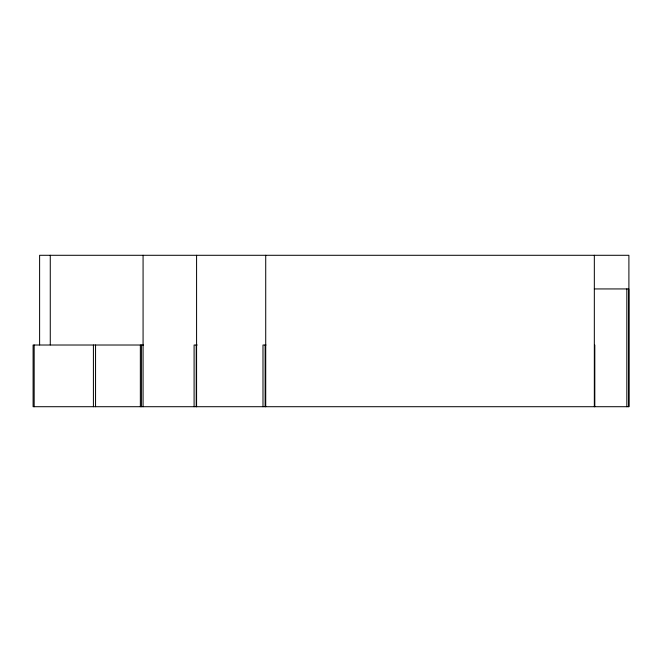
<?xml version="1.0" encoding="UTF-8"?>
<svg xmlns="http://www.w3.org/2000/svg" width="662" height="662" viewBox="0 0 662 662"><rect width="100%" height="100%" fill="white"/><g stroke="black" fill="none" stroke-linecap="round" stroke-linejoin="round"><path stroke-width="0.99" d="M594.335 288.938L628.776 288.938L628.776 406.708M143.464 345.018L33.1 345.018L33.1 406.708L628.9 406.708L628.9 255.292L39.612 255.292L39.612 344.902M197.202 345.018L194.098 345.018L194.098 406.708M265.992 345.018L262.988 345.018L262.988 406.708M626.831 288.938L626.831 406.708M594.807 345.018L594.807 406.708M594.335 255.292L594.335 406.708M265.719 255.292L265.719 406.708M265.131 345.018L265.131 406.708M196.581 255.292L196.581 406.708M196.233 345.018L196.233 406.708M143.075 255.292L143.075 406.708M141.42 345.018L141.42 406.708M140.352 345.018L140.352 406.708M95.551 345.018L95.551 406.708M93.416 345.018L93.416 406.708M50.271 255.292L50.271 344.902M34.167 345.018L34.167 406.708"/></g></svg>
